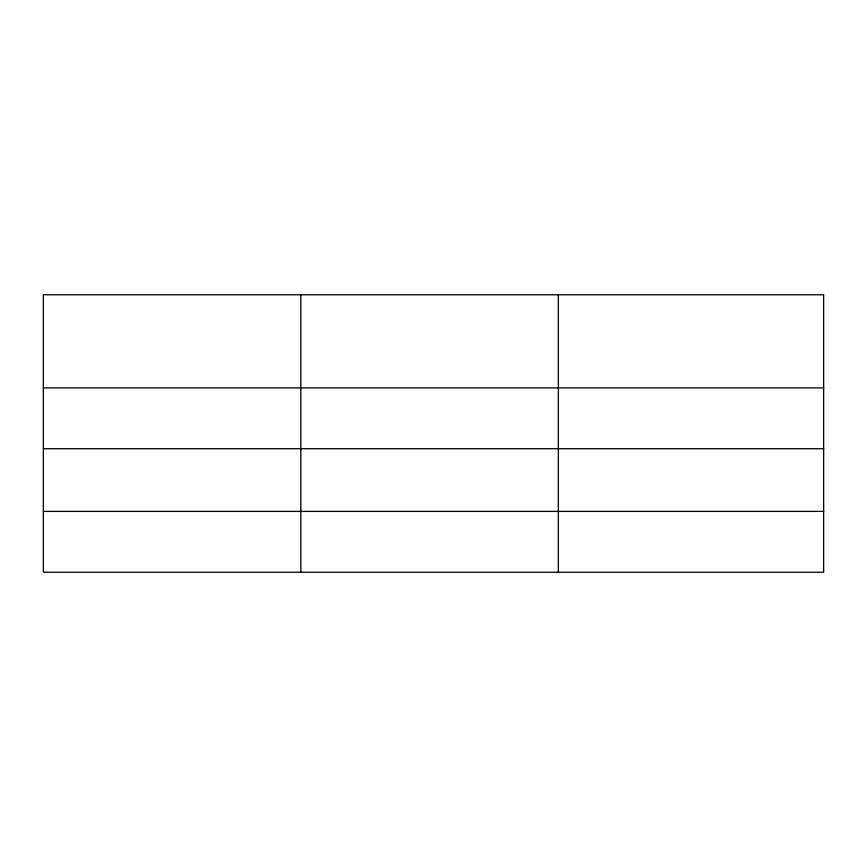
<?xml version="1.0" encoding="UTF-8"?>
<svg xmlns="http://www.w3.org/2000/svg" width="867" height="867" viewBox="0 0 867 867"><rect width="100%" height="100%" fill="white"/><g stroke="black" fill="none" stroke-linecap="round" stroke-linejoin="round"><path stroke-width="1.3" d="M823.65 448.727L823.65 294.769L43.35 294.769L43.35 572.231L823.65 572.231L823.65 448.727L43.35 448.727M43.35 387.896L823.65 387.896M43.35 511.4L823.65 511.4M558.348 294.769L558.348 572.231M300.849 294.769L300.849 572.231"/></g></svg>
